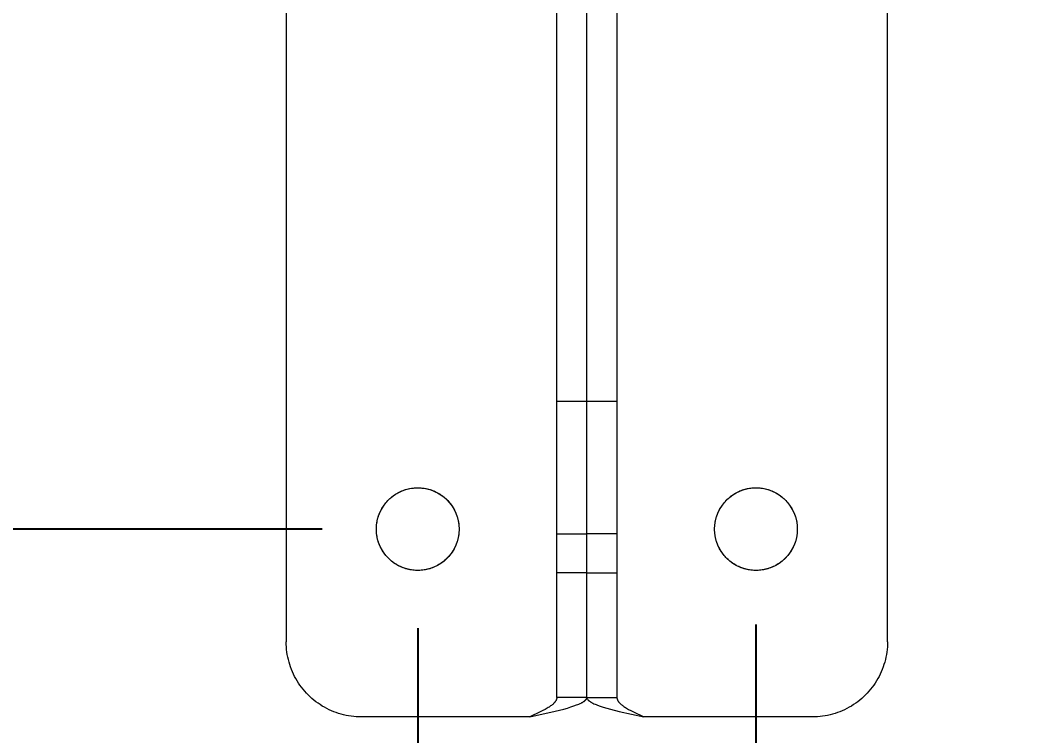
# Model space of a CAD drawing. Header units: inches. Extents: x -14 to 166, y -2 to 100.
# Drawn here: x 5.02 to 10.28, y 73.61 to 77.36 of the extents above; entities that cross this region are included whole.
import ezdxf

# ---------------------------------------------------------------- set-up
doc = ezdxf.new("R2010")
doc.units = ezdxf.units.IN
doc.layers.add('ZANO_R', color=7, linetype='Continuous', lineweight=0)
doc.layers.add('ZANO_W', color=1, linetype='Continuous', lineweight=0)
doc.styles.get("Standard").update_dxf_attribs({"font": 'arial.ttf'})
doc.dimstyles.new('amerykanie', dxfattribs={"dimtxt": 50, "dimasz": 50, "dimexe": 0.5, "dimexo": 0.5, "dimgap": 1, "dimtad": 1, "dimdec": 0, "dimzin": 0, "dimlunit": 5, "dimtxsty": 'Standard', "dimcen": 0.09, "dimclrd": 1, "dimclre": 1, "dimclrt": 1, "dimazin": 0, "dimtfac": 1, "dimtdec": 0, "dimtmove": 0, "dimatfit": 3, "dimfxl": 1, "dimtzin": 0, "dimarcsym": 1})

# ---------------------------------------------------------------- blocks, each defined once
blk = doc.blocks.new('*D364')
at = {"layer": 'ZANO_W', "color": 1, "lineweight": -2}
for p, q in [((7.103, 74.1695), (7.103, 70.4666)), ((8.8746, 74.1695), (8.8746, 70.4666)), ((6.103, 70.9666), (5.103, 70.9666)), ((7.103, 70.9666), (8.8746, 70.9666)), ((9.1205, 67.1943), (7.9888, 70.9666)), ((9.8746, 70.9666), (10.8746, 70.9666)), ((14.8126, 67.1943), (9.1205, 67.1943))]:
    blk.add_line(p, q, dxfattribs=at)
at = {"layer": 'ZANO_W', "color": 1}
for points in [[(6.103, 70.7999), (6.103, 71.1333), (7.103, 70.9666)], [(9.8746, 71.1333), (9.8746, 70.7999), (8.8746, 70.9666)]]:
    blk.add_solid(points, dxfattribs=at)
at = {"layer": 'ZANO_W', "color": 1, "insert": (11.9665, 68.5351), "char_height": 1.625, "attachment_point": 5}
blk.add_mtext('1 3/4', dxfattribs=at)
blk = doc.blocks.new('*D365')
at = {"layer": 'ZANO_W', "color": 1, "lineweight": -2}
for p, q in [((8.8746, 74.1892), (8.8746, 70.4666)), ((36.8274, 74.1892), (36.8274, 70.4666)), ((9.8746, 70.9666), (35.8274, 70.9666))]:
    blk.add_line(p, q, dxfattribs=at)
at = {"layer": 'ZANO_W', "color": 1}
for points in [[(9.8746, 71.1333), (9.8746, 70.7999), (8.8746, 70.9666)], [(35.8274, 70.7999), (35.8274, 71.1333), (36.8274, 70.9666)]]:
    blk.add_solid(points, dxfattribs=at)
at = {"layer": 'ZANO_W', "color": 1, "insert": (22.851, 72.3068), "char_height": 1.625, "attachment_point": 5}
blk.add_mtext('27 15/16', dxfattribs=at)
blk = doc.blocks.new('*D369')
at = {"layer": 'ZANO_W', "color": 1, "lineweight": -2}
for p, q in [((7.7249, 79.0237), (6.7797, 79.3504)), ((8.67, 78.6969), (9.0793, 78.5554)), ((17.5738, 75.6187), (10.0244, 78.2287))]:
    blk.add_line(p, q, dxfattribs=at)
at = {"layer": 'ZANO_W', "color": 1}
for points in [[(7.6704, 78.8661), (7.7793, 79.1812), (8.67, 78.6969)], [(10.0788, 78.3862), (9.9699, 78.0711), (9.0793, 78.5554)]]:
    blk.add_solid(points, dxfattribs=at)
at = {"layer": 'ZANO_W', "color": 1, "insert": (14.721, 78.0599), "char_height": 1.625, "attachment_point": 5, "rotation": 340.9287}
blk.add_mtext('∅7/16', dxfattribs=at)
blk = doc.blocks.new('*D374')
at = {"layer": 'ZANO_W', "color": 1, "lineweight": -2}
for p, q in [((6.603, 78.6262), (3.2849, 78.6262)), ((3.7849, 75.6892), (3.7849, 77.6262)), ((6.603, 74.6892), (3.2849, 74.6892))]:
    blk.add_line(p, q, dxfattribs=at)
at = {"layer": 'ZANO_W', "color": 1}
for points in [[(3.9515, 77.6262), (3.6182, 77.6262), (3.7849, 78.6262)], [(3.6182, 75.6892), (3.9515, 75.6892), (3.7849, 74.6892)]]:
    blk.add_solid(points, dxfattribs=at)
at = {"layer": 'ZANO_W', "color": 1, "insert": (2.4441, 76.6577), "char_height": 1.625, "attachment_point": 5, "rotation": 90}
blk.add_mtext('3 15/16', dxfattribs=at)

msp = doc.modelspace()

# ---------------------------------------------------------------- linework, layer by layer
at = {"layer": 'ZANO_R'}
for p, q in [((6.41398, 79.61043), (6.41398, 74.09862)), ((9.56359, 74.09862), (9.56359, 79.61043)), ((7.83131, 73.8075), (7.83131, 79.31122)), ((7.98879, 73.8075), (7.98879, 79.31122)), ((8.14627, 79.31122), (8.14627, 73.8075)), ((7.98879, 75.35846), (7.83131, 75.35846)), ((8.14627, 75.35846), (7.98879, 75.35846)), ((7.03321, 74.89416), (7.04033, 74.89645)), ((7.04033, 74.89645), (7.04752, 74.89849)), ((7.04752, 74.89849), (7.05478, 74.90028)), ((7.05478, 74.90028), (7.06209, 74.90181)), ((7.06209, 74.90181), (7.06946, 74.9031)), ((7.06946, 74.9031), (7.07686, 74.90413)), ((7.07686, 74.90413), (7.0843, 74.9049)), ((7.0843, 74.9049), (7.09175, 74.90541)), ((7.09175, 74.90541), (7.09922, 74.90567)), ((7.09922, 74.90567), (7.1067, 74.90567)), ((7.1067, 74.90567), (7.11417, 74.90541)), ((7.11417, 74.90541), (7.12163, 74.9049)), ((7.12163, 74.9049), (7.12906, 74.90413)), ((7.12906, 74.90413), (7.13646, 74.9031)), ((7.13646, 74.9031), (7.14383, 74.90181)), ((7.14383, 74.90181), (7.15114, 74.90028)), ((7.15114, 74.90028), (7.1584, 74.89849)), ((7.1584, 74.89849), (7.16559, 74.89645)), ((7.16559, 74.89645), (7.17271, 74.89416)), ((8.80486, 74.89416), (8.81198, 74.89645)), ((8.81198, 74.89645), (8.81917, 74.89849)), ((8.81917, 74.89849), (8.82643, 74.90028)), ((8.82643, 74.90028), (8.83375, 74.90181)), ((8.83375, 74.90181), (8.84111, 74.9031)), ((8.84111, 74.9031), (8.84851, 74.90413)), ((8.84851, 74.90413), (8.85595, 74.9049)), ((8.85595, 74.9049), (8.86341, 74.90541)), ((8.86341, 74.90541), (8.87088, 74.90567)), ((8.87088, 74.90567), (8.87835, 74.90567)), ((8.87835, 74.90567), (8.88582, 74.90541)), ((8.88582, 74.90541), (8.89328, 74.9049)), ((8.89328, 74.9049), (8.90071, 74.90413)), ((8.90071, 74.90413), (8.90812, 74.9031)), ((8.90812, 74.9031), (8.91548, 74.90181)), ((8.91548, 74.90181), (8.9228, 74.90028)), ((8.9228, 74.90028), (8.93006, 74.89849)), ((8.93006, 74.89849), (8.93725, 74.89645)), ((8.93725, 74.89645), (8.94436, 74.89416)), ((6.94593, 74.83827), (6.95117, 74.8436)), ((6.95117, 74.8436), (6.95659, 74.84875)), ((6.95659, 74.84875), (6.96219, 74.8537)), ((6.96219, 74.8537), (6.96795, 74.85846)), ((6.96795, 74.85846), (6.97388, 74.86302)), ((6.97388, 74.86302), (6.97995, 74.86737)), ((6.97995, 74.86737), (6.98618, 74.87151)), ((6.98618, 74.87151), (6.99254, 74.87544)), ((6.99254, 74.87544), (6.99904, 74.87914)), ((6.99904, 74.87914), (7.00566, 74.88261)), ((7.00566, 74.88261), (7.01239, 74.88585)), ((7.01239, 74.88585), (7.01923, 74.88886)), ((7.01923, 74.88886), (7.02618, 74.89163)), ((7.02618, 74.89163), (7.03321, 74.89416)), ((7.17271, 74.89416), (7.17975, 74.89163)), ((7.17975, 74.89163), (7.18669, 74.88886)), ((7.18669, 74.88886), (7.19353, 74.88585)), ((7.19353, 74.88585), (7.20027, 74.88261)), ((7.20027, 74.88261), (7.20688, 74.87914)), ((7.20688, 74.87914), (7.21338, 74.87544)), ((7.21338, 74.87544), (7.21974, 74.87151)), ((7.21974, 74.87151), (7.22597, 74.86737)), ((7.22597, 74.86737), (7.23204, 74.86302)), ((7.23204, 74.86302), (7.23797, 74.85846)), ((7.23797, 74.85846), (7.24373, 74.8537)), ((7.24373, 74.8537), (7.24933, 74.84875)), ((7.24933, 74.84875), (7.25475, 74.8436)), ((7.25475, 74.8436), (7.25999, 74.83827)), ((8.71759, 74.83827), (8.72283, 74.8436)), ((8.72283, 74.8436), (8.72825, 74.84875)), ((8.72825, 74.84875), (8.73384, 74.8537)), ((8.73384, 74.8537), (8.73961, 74.85846)), ((8.73961, 74.85846), (8.74553, 74.86302)), ((8.74553, 74.86302), (8.75161, 74.86737)), ((8.75161, 74.86737), (8.75783, 74.87151)), ((8.75783, 74.87151), (8.7642, 74.87544)), ((8.7642, 74.87544), (8.77069, 74.87914)), ((8.77069, 74.87914), (8.77731, 74.88261)), ((8.77731, 74.88261), (8.78404, 74.88585)), ((8.78404, 74.88585), (8.79089, 74.88886)), ((8.79089, 74.88886), (8.79783, 74.89163)), ((8.79783, 74.89163), (8.80486, 74.89416)), ((8.94436, 74.89416), (8.9514, 74.89163)), ((8.9514, 74.89163), (8.95834, 74.88886)), ((8.95834, 74.88886), (8.96518, 74.88585)), ((8.96518, 74.88585), (8.97192, 74.88261)), ((8.97192, 74.88261), (8.97854, 74.87914)), ((8.97854, 74.87914), (8.98503, 74.87544)), ((8.98503, 74.87544), (8.9914, 74.87151)), ((8.9914, 74.87151), (8.99762, 74.86737)), ((8.99762, 74.86737), (9.0037, 74.86302)), ((9.0037, 74.86302), (9.00962, 74.85846)), ((9.00962, 74.85846), (9.01538, 74.8537)), ((9.01538, 74.8537), (9.02098, 74.84875)), ((9.02098, 74.84875), (9.0264, 74.8436)), ((9.0264, 74.8436), (9.03164, 74.83827)), ((6.91123, 74.7898), (6.91482, 74.79636)), ((6.91482, 74.79636), (6.91863, 74.80279)), ((6.91863, 74.80279), (6.92266, 74.80908)), ((6.92266, 74.80908), (6.92691, 74.81523)), ((6.92691, 74.81523), (6.93136, 74.82123)), ((6.93136, 74.82123), (6.93602, 74.82708)), ((6.93602, 74.82708), (6.94088, 74.83276)), ((6.94088, 74.83276), (6.94593, 74.83827)), ((7.25999, 74.83827), (7.26504, 74.83276)), ((7.26504, 74.83276), (7.2699, 74.82708)), ((7.2699, 74.82708), (7.27456, 74.82123)), ((7.27456, 74.82123), (7.27902, 74.81523)), ((7.27902, 74.81523), (7.28326, 74.80908)), ((7.28326, 74.80908), (7.28729, 74.80279)), ((7.28729, 74.80279), (7.29111, 74.79636)), ((7.29111, 74.79636), (7.29469, 74.7898)), ((8.68288, 74.7898), (8.68647, 74.79636)), ((8.68647, 74.79636), (8.69028, 74.80279)), ((8.69028, 74.80279), (8.69431, 74.80908)), ((8.69431, 74.80908), (8.69856, 74.81523)), ((8.69856, 74.81523), (8.70301, 74.82123)), ((8.70301, 74.82123), (8.70768, 74.82708)), ((8.70768, 74.82708), (8.71253, 74.83276)), ((8.71253, 74.83276), (8.71759, 74.83827)), ((9.03164, 74.83827), (9.03669, 74.83276)), ((9.03669, 74.83276), (9.04155, 74.82708)), ((9.04155, 74.82708), (9.04621, 74.82123)), ((9.04621, 74.82123), (9.05067, 74.81523)), ((9.05067, 74.81523), (9.05492, 74.80908)), ((9.05492, 74.80908), (9.05895, 74.80279)), ((9.05895, 74.80279), (9.06276, 74.79636)), ((9.06276, 74.79636), (9.06635, 74.7898)), ((6.89105, 74.7337), (6.89272, 74.74099)), ((6.89272, 74.74099), (6.89463, 74.74822)), ((6.89463, 74.74822), (6.89679, 74.75537)), ((6.89679, 74.75537), (6.8992, 74.76245)), ((6.8992, 74.76245), (6.90185, 74.76944)), ((6.90185, 74.76944), (6.90474, 74.77633)), ((6.90474, 74.77633), (6.90787, 74.78312)), ((6.90787, 74.78312), (6.91123, 74.7898)), ((7.29469, 74.7898), (7.29805, 74.78312)), ((7.29805, 74.78312), (7.30118, 74.77633)), ((7.30118, 74.77633), (7.30407, 74.76944)), ((7.30407, 74.76944), (7.30672, 74.76245)), ((7.30672, 74.76245), (7.30913, 74.75537)), ((7.30913, 74.75537), (7.31129, 74.74822)), ((7.31129, 74.74822), (7.3132, 74.74099)), ((7.3132, 74.74099), (7.31487, 74.7337)), ((8.66271, 74.7337), (8.66437, 74.74099)), ((8.66437, 74.74099), (8.66628, 74.74822)), ((8.66628, 74.74822), (8.66845, 74.75537)), ((8.66845, 74.75537), (8.67085, 74.76245)), ((8.67085, 74.76245), (8.67351, 74.76944)), ((8.67351, 74.76944), (8.6764, 74.77633)), ((8.6764, 74.77633), (8.67952, 74.78312)), ((8.67952, 74.78312), (8.68288, 74.7898)), ((9.06635, 74.7898), (9.06971, 74.78312)), ((9.06971, 74.78312), (9.07283, 74.77633)), ((9.07283, 74.77633), (9.07572, 74.76944)), ((9.07572, 74.76944), (9.07837, 74.76245)), ((9.07837, 74.76245), (9.08078, 74.75537)), ((9.08078, 74.75537), (9.08294, 74.74822)), ((9.08294, 74.74822), (9.08486, 74.74099)), ((9.08486, 74.74099), (9.08652, 74.7337)), ((6.88643, 74.68917), (6.88655, 74.69664)), ((6.88655, 74.6817), (6.88643, 74.68917)), ((6.88655, 74.69664), (6.88694, 74.70411)), ((6.88694, 74.70411), (6.88759, 74.71156)), ((6.88759, 74.71156), (6.88849, 74.71898)), ((6.88849, 74.71898), (6.88964, 74.72636)), ((6.88964, 74.72636), (6.89105, 74.7337)), ((7.31487, 74.7337), (7.31628, 74.72636)), ((7.31628, 74.72636), (7.31743, 74.71898)), ((7.31743, 74.71898), (7.31834, 74.71156)), ((7.31834, 74.71156), (7.31898, 74.70411)), ((7.31898, 74.70411), (7.31937, 74.69664)), ((7.31937, 74.69664), (7.3195, 74.68917)), ((7.3195, 74.68917), (7.31937, 74.6817)), ((8.65808, 74.68917), (8.65821, 74.69664)), ((8.65821, 74.6817), (8.65808, 74.68917)), ((8.65821, 74.69664), (8.65859, 74.70411)), ((8.65859, 74.70411), (8.65924, 74.71156)), ((8.65924, 74.71156), (8.66014, 74.71898)), ((8.66014, 74.71898), (8.6613, 74.72636)), ((8.6613, 74.72636), (8.66271, 74.7337)), ((9.08652, 74.7337), (9.08793, 74.72636)), ((9.08793, 74.72636), (9.08909, 74.71898)), ((9.08909, 74.71898), (9.08999, 74.71156)), ((9.08999, 74.71156), (9.09063, 74.70411)), ((9.09063, 74.70411), (9.09102, 74.69664)), ((9.09102, 74.69664), (9.09115, 74.68917)), ((9.09115, 74.68917), (9.09102, 74.6817)), ((6.88694, 74.67423), (6.88655, 74.6817)), ((6.88759, 74.66678), (6.88694, 74.67423)), ((6.88849, 74.65936), (6.88759, 74.66678)), ((6.88964, 74.65198), (6.88849, 74.65936)), ((6.89105, 74.64464), (6.88964, 74.65198)), ((6.89272, 74.63735), (6.89105, 74.64464)), ((6.89463, 74.63012), (6.89272, 74.63735)), ((7.3132, 74.63735), (7.31129, 74.63012)), ((7.31487, 74.64464), (7.3132, 74.63735)), ((7.31628, 74.65198), (7.31487, 74.64464)), ((7.31743, 74.65936), (7.31628, 74.65198)), ((7.31834, 74.66678), (7.31743, 74.65936)), ((7.31898, 74.67423), (7.31834, 74.66678)), ((7.31937, 74.6817), (7.31898, 74.67423)), ((7.83131, 74.66499), (7.98879, 74.66499)), ((8.14627, 74.66499), (7.98879, 74.66499)), ((8.65859, 74.67423), (8.65821, 74.6817)), ((8.65924, 74.66678), (8.65859, 74.67423)), ((8.66014, 74.65936), (8.65924, 74.66678)), ((8.6613, 74.65198), (8.66014, 74.65936)), ((8.66271, 74.64464), (8.6613, 74.65198)), ((8.66437, 74.63735), (8.66271, 74.64464)), ((8.66628, 74.63012), (8.66437, 74.63735)), ((9.08486, 74.63735), (9.08294, 74.63012)), ((9.08652, 74.64464), (9.08486, 74.63735)), ((9.08793, 74.65198), (9.08652, 74.64464)), ((9.08909, 74.65936), (9.08793, 74.65198)), ((9.08999, 74.66678), (9.08909, 74.65936)), ((9.09063, 74.67423), (9.08999, 74.66678)), ((9.09102, 74.6817), (9.09063, 74.67423)), ((6.89679, 74.62297), (6.89463, 74.63012)), ((6.8992, 74.61589), (6.89679, 74.62297)), ((6.90185, 74.6089), (6.8992, 74.61589)), ((6.90474, 74.60201), (6.90185, 74.6089)), ((6.90787, 74.59522), (6.90474, 74.60201)), ((6.91123, 74.58854), (6.90787, 74.59522)), ((6.91482, 74.58198), (6.91123, 74.58854)), ((6.91863, 74.57555), (6.91482, 74.58198)), ((7.29111, 74.58198), (7.28729, 74.57555)), ((7.29469, 74.58854), (7.29111, 74.58198)), ((7.29805, 74.59522), (7.29469, 74.58854)), ((7.30118, 74.60201), (7.29805, 74.59522)), ((7.30407, 74.6089), (7.30118, 74.60201)), ((7.30672, 74.61589), (7.30407, 74.6089)), ((7.30913, 74.62297), (7.30672, 74.61589)), ((7.31129, 74.63012), (7.30913, 74.62297)), ((8.66845, 74.62297), (8.66628, 74.63012)), ((8.67085, 74.61589), (8.66845, 74.62297)), ((8.67351, 74.6089), (8.67085, 74.61589)), ((8.6764, 74.60201), (8.67351, 74.6089)), ((8.67952, 74.59522), (8.6764, 74.60201)), ((8.68288, 74.58854), (8.67952, 74.59522)), ((8.68647, 74.58198), (8.68288, 74.58854)), ((8.69028, 74.57555), (8.68647, 74.58198)), ((9.06276, 74.58198), (9.05895, 74.57555)), ((9.06635, 74.58854), (9.06276, 74.58198)), ((9.06971, 74.59522), (9.06635, 74.58854)), ((9.07283, 74.60201), (9.06971, 74.59522)), ((9.07572, 74.6089), (9.07283, 74.60201)), ((9.07837, 74.61589), (9.07572, 74.6089)), ((9.08078, 74.62297), (9.07837, 74.61589)), ((9.08294, 74.63012), (9.08078, 74.62297)), ((6.92266, 74.56926), (6.91863, 74.57555)), ((6.92691, 74.56311), (6.92266, 74.56926)), ((6.93136, 74.5571), (6.92691, 74.56311)), ((6.93602, 74.55126), (6.93136, 74.5571)), ((6.94088, 74.54558), (6.93602, 74.55126)), ((6.94593, 74.54007), (6.94088, 74.54558)), ((6.95117, 74.53474), (6.94593, 74.54007)), ((6.95659, 74.52959), (6.95117, 74.53474)), ((6.96219, 74.52464), (6.95659, 74.52959)), ((7.24933, 74.52959), (7.24373, 74.52464)), ((7.25475, 74.53474), (7.24933, 74.52959)), ((7.25999, 74.54007), (7.25475, 74.53474)), ((7.26504, 74.54558), (7.25999, 74.54007)), ((7.2699, 74.55126), (7.26504, 74.54558)), ((7.27456, 74.5571), (7.2699, 74.55126)), ((7.27902, 74.56311), (7.27456, 74.5571)), ((7.28326, 74.56926), (7.27902, 74.56311)), ((7.28729, 74.57555), (7.28326, 74.56926)), ((8.69431, 74.56926), (8.69028, 74.57555)), ((8.69856, 74.56311), (8.69431, 74.56926)), ((8.70301, 74.5571), (8.69856, 74.56311)), ((8.70768, 74.55126), (8.70301, 74.5571)), ((8.71253, 74.54558), (8.70768, 74.55126)), ((8.71759, 74.54007), (8.71253, 74.54558)), ((8.72283, 74.53474), (8.71759, 74.54007)), ((8.72825, 74.52959), (8.72283, 74.53474)), ((8.73384, 74.52464), (8.72825, 74.52959)), ((9.02098, 74.52959), (9.01538, 74.52464)), ((9.0264, 74.53474), (9.02098, 74.52959)), ((9.03164, 74.54007), (9.0264, 74.53474)), ((9.03669, 74.54558), (9.03164, 74.54007)), ((9.04155, 74.55126), (9.03669, 74.54558)), ((9.04621, 74.5571), (9.04155, 74.55126)), ((9.05067, 74.56311), (9.04621, 74.5571)), ((9.05492, 74.56926), (9.05067, 74.56311)), ((9.05895, 74.57555), (9.05492, 74.56926)), ((6.96795, 74.51988), (6.96219, 74.52464)), ((6.97388, 74.51532), (6.96795, 74.51988)), ((6.97995, 74.51096), (6.97388, 74.51532)), ((6.98618, 74.50682), (6.97995, 74.51096)), ((6.99254, 74.5029), (6.98618, 74.50682)), ((6.99904, 74.4992), (6.99254, 74.5029)), ((7.00566, 74.49573), (6.99904, 74.4992)), ((7.01239, 74.49249), (7.00566, 74.49573)), ((7.01923, 74.48948), (7.01239, 74.49249)), ((7.02618, 74.48671), (7.01923, 74.48948)), ((7.03321, 74.48418), (7.02618, 74.48671)), ((7.04033, 74.48189), (7.03321, 74.48418)), ((7.04752, 74.47985), (7.04033, 74.48189)), ((7.05478, 74.47806), (7.04752, 74.47985)), ((7.06209, 74.47653), (7.05478, 74.47806)), ((7.06946, 74.47524), (7.06209, 74.47653)), ((7.07686, 74.47421), (7.06946, 74.47524)), ((7.13646, 74.47524), (7.12906, 74.47421)), ((7.14383, 74.47653), (7.13646, 74.47524)), ((7.15114, 74.47806), (7.14383, 74.47653)), ((7.1584, 74.47985), (7.15114, 74.47806)), ((7.16559, 74.48189), (7.1584, 74.47985)), ((7.17271, 74.48418), (7.16559, 74.48189)), ((7.17975, 74.48671), (7.17271, 74.48418)), ((7.18669, 74.48948), (7.17975, 74.48671)), ((7.19353, 74.49249), (7.18669, 74.48948)), ((7.20027, 74.49573), (7.19353, 74.49249)), ((7.20688, 74.4992), (7.20027, 74.49573)), ((7.21338, 74.5029), (7.20688, 74.4992)), ((7.21974, 74.50682), (7.21338, 74.5029)), ((7.22597, 74.51096), (7.21974, 74.50682)), ((7.23204, 74.51532), (7.22597, 74.51096)), ((7.23797, 74.51988), (7.23204, 74.51532)), ((7.24373, 74.52464), (7.23797, 74.51988)), ((8.73961, 74.51988), (8.73384, 74.52464)), ((8.74553, 74.51532), (8.73961, 74.51988)), ((8.75161, 74.51096), (8.74553, 74.51532)), ((8.75783, 74.50682), (8.75161, 74.51096)), ((8.7642, 74.5029), (8.75783, 74.50682)), ((8.77069, 74.4992), (8.7642, 74.5029)), ((8.77731, 74.49573), (8.77069, 74.4992)), ((8.78404, 74.49249), (8.77731, 74.49573)), ((8.79089, 74.48948), (8.78404, 74.49249)), ((8.79783, 74.48671), (8.79089, 74.48948)), ((8.80486, 74.48418), (8.79783, 74.48671)), ((8.81198, 74.48189), (8.80486, 74.48418)), ((8.81917, 74.47985), (8.81198, 74.48189)), ((8.82643, 74.47806), (8.81917, 74.47985)), ((8.83375, 74.47653), (8.82643, 74.47806)), ((8.84111, 74.47524), (8.83375, 74.47653)), ((8.84851, 74.47421), (8.84111, 74.47524)), ((8.90812, 74.47524), (8.90071, 74.47421)), ((8.91548, 74.47653), (8.90812, 74.47524)), ((8.9228, 74.47806), (8.91548, 74.47653)), ((8.93006, 74.47985), (8.9228, 74.47806)), ((8.93725, 74.48189), (8.93006, 74.47985)), ((8.94436, 74.48418), (8.93725, 74.48189)), ((8.9514, 74.48671), (8.94436, 74.48418)), ((8.95834, 74.48948), (8.9514, 74.48671)), ((8.96518, 74.49249), (8.95834, 74.48948)), ((8.97192, 74.49573), (8.96518, 74.49249)), ((8.97854, 74.4992), (8.97192, 74.49573)), ((8.98503, 74.5029), (8.97854, 74.4992)), ((8.9914, 74.50682), (8.98503, 74.5029)), ((8.99762, 74.51096), (8.9914, 74.50682)), ((9.0037, 74.51532), (8.99762, 74.51096)), ((9.00962, 74.51988), (9.0037, 74.51532)), ((9.01538, 74.52464), (9.00962, 74.51988)), ((7.0843, 74.47344), (7.07686, 74.47421)), ((7.09175, 74.47292), (7.0843, 74.47344)), ((7.09922, 74.47267), (7.09175, 74.47292)), ((7.1067, 74.47267), (7.09922, 74.47267)), ((7.11417, 74.47292), (7.1067, 74.47267)), ((7.12163, 74.47344), (7.11417, 74.47292)), ((7.12906, 74.47421), (7.12163, 74.47344)), ((7.98879, 74.46026), (7.83131, 74.46026)), ((7.98879, 74.46026), (8.14627, 74.46026)), ((8.85595, 74.47344), (8.84851, 74.47421)), ((8.86341, 74.47292), (8.85595, 74.47344)), ((8.87088, 74.47267), (8.86341, 74.47292)), ((8.87835, 74.47267), (8.87088, 74.47267)), ((8.88582, 74.47292), (8.87835, 74.47267)), ((8.89328, 74.47344), (8.88582, 74.47292)), ((8.90071, 74.47421), (8.89328, 74.47344)), ((6.41421, 74.08518), (6.41398, 74.09862)), ((6.4149, 74.07175), (6.41421, 74.08518)), ((6.41605, 74.05836), (6.4149, 74.07175)), ((6.41765, 74.04501), (6.41605, 74.05836)), ((9.56153, 74.05836), (9.55992, 74.04501)), ((9.56267, 74.07175), (9.56153, 74.05836)), ((9.56336, 74.08518), (9.56267, 74.07175)), ((9.56359, 74.09862), (9.56336, 74.08518)), ((6.41971, 74.03172), (6.41765, 74.04501)), ((6.42222, 74.01852), (6.41971, 74.03172)), ((6.42518, 74.0054), (6.42222, 74.01852)), ((6.42858, 73.9924), (6.42518, 74.0054)), ((9.5524, 74.0054), (9.54899, 73.9924)), ((9.55536, 74.01852), (9.5524, 74.0054)), ((9.55787, 74.03172), (9.55536, 74.01852)), ((9.55992, 74.04501), (9.55787, 74.03172)), ((6.43243, 73.97952), (6.42858, 73.9924)), ((6.43672, 73.96678), (6.43243, 73.97952)), ((6.44143, 73.95419), (6.43672, 73.96678)), ((6.44658, 73.94177), (6.44143, 73.95419)), ((9.53614, 73.95419), (9.531, 73.94177)), ((9.54086, 73.96678), (9.53614, 73.95419)), ((9.54514, 73.97952), (9.54086, 73.96678)), ((9.54899, 73.9924), (9.54514, 73.97952)), ((6.45214, 73.92953), (6.44658, 73.94177)), ((6.45812, 73.91749), (6.45214, 73.92953)), ((6.46451, 73.90566), (6.45812, 73.91749)), ((6.4713, 73.89406), (6.46451, 73.90566)), ((9.51306, 73.90566), (9.50628, 73.89406)), ((9.51945, 73.91749), (9.51306, 73.90566)), ((9.52543, 73.92953), (9.51945, 73.91749)), ((9.531, 73.94177), (9.52543, 73.92953)), ((6.47848, 73.88269), (6.4713, 73.89406)), ((6.48604, 73.87158), (6.47848, 73.88269)), ((6.49398, 73.86073), (6.48604, 73.87158)), ((6.50229, 73.85016), (6.49398, 73.86073)), ((6.51095, 73.83988), (6.50229, 73.85016)), ((9.47529, 73.85016), (9.46663, 73.83988)), ((9.48359, 73.86073), (9.47529, 73.85016)), ((9.49153, 73.87158), (9.48359, 73.86073)), ((9.4991, 73.88269), (9.49153, 73.87158)), ((9.50628, 73.89406), (9.4991, 73.88269)), ((6.51995, 73.8299), (6.51095, 73.83988)), ((6.5293, 73.82023), (6.51995, 73.8299)), ((6.53896, 73.81089), (6.5293, 73.82023)), ((6.54894, 73.80188), (6.53896, 73.81089)), ((6.55923, 73.79322), (6.54894, 73.80188)), ((6.5698, 73.78492), (6.55923, 73.79322)), ((7.82678, 73.79096), (7.82602, 73.78961)), ((7.82715, 73.79164), (7.82678, 73.79096)), ((7.8275, 73.79233), (7.82715, 73.79164)), ((7.82784, 73.79303), (7.8275, 73.79233)), ((7.82817, 73.79373), (7.82784, 73.79303)), ((7.82848, 73.79444), (7.82817, 73.79373)), ((7.82878, 73.79516), (7.82848, 73.79444)), ((7.82907, 73.79588), (7.82878, 73.79516)), ((7.82934, 73.7966), (7.82907, 73.79588)), ((7.82957, 73.79726), (7.82934, 73.7966)), ((7.82978, 73.79792), (7.82957, 73.79726)), ((7.82999, 73.79859), (7.82978, 73.79792)), ((7.83018, 73.79926), (7.82999, 73.79859)), ((7.83035, 73.79993), (7.83018, 73.79926)), ((7.83052, 73.80061), (7.83035, 73.79993)), ((7.83066, 73.80129), (7.83052, 73.80061)), ((7.8308, 73.80197), (7.83066, 73.80129)), ((7.83092, 73.80266), (7.8308, 73.80197)), ((7.83102, 73.80334), (7.83092, 73.80266)), ((7.83111, 73.80403), (7.83102, 73.80334)), ((7.83118, 73.80473), (7.83111, 73.80403)), ((7.83124, 73.80542), (7.83118, 73.80473)), ((7.83128, 73.80611), (7.83124, 73.80542)), ((7.8313, 73.80681), (7.83128, 73.80611)), ((7.83131, 73.8075), (7.8313, 73.80681)), ((7.98879, 73.8075), (7.83131, 73.8075)), ((7.97858, 73.7904), (7.97987, 73.79152)), ((7.97987, 73.79152), (7.9805, 73.7921)), ((7.9805, 73.7921), (7.98112, 73.79268)), ((7.98112, 73.79268), (7.98173, 73.79329)), ((7.98173, 73.79329), (7.98232, 73.7939)), ((7.98232, 73.7939), (7.9829, 73.79453)), ((7.9829, 73.79453), (7.98346, 73.79517)), ((7.98346, 73.79517), (7.98401, 73.79582)), ((7.98401, 73.79582), (7.98454, 73.79649)), ((7.98454, 73.79649), (7.98505, 73.79718)), ((7.98505, 73.79718), (7.98554, 73.79788)), ((7.98553, 73.79789), (7.98586, 73.79836)), ((7.98586, 73.79836), (7.98617, 73.79884)), ((7.98617, 73.79884), (7.98647, 73.79933)), ((7.98647, 73.79933), (7.98675, 73.79983)), ((7.98675, 73.79983), (7.98701, 73.80033)), ((7.98701, 73.80033), (7.98726, 73.80085)), ((7.98726, 73.80085), (7.98749, 73.80138)), ((7.98749, 73.80138), (7.9877, 73.80191)), ((7.9877, 73.80191), (7.98789, 73.80245)), ((7.98789, 73.80245), (7.98806, 73.80299)), ((7.98806, 73.80299), (7.98822, 73.80355)), ((7.98822, 73.80355), (7.98836, 73.8041)), ((7.98836, 73.8041), (7.98848, 73.80466)), ((7.98848, 73.80466), (7.98858, 73.80523)), ((7.98858, 73.80523), (7.98866, 73.80579)), ((7.98866, 73.80579), (7.98872, 73.80636)), ((7.98872, 73.80636), (7.98876, 73.80693)), ((7.98876, 73.80693), (7.98879, 73.8075)), ((7.99261, 73.79707), (7.98879, 73.8075)), ((7.98879, 73.8075), (8.14627, 73.8075)), ((7.9926, 73.79707), (7.9931, 73.7964)), ((7.9931, 73.7964), (7.99362, 73.79575)), ((7.99362, 73.79575), (7.99416, 73.79511)), ((7.99416, 73.79511), (7.99471, 73.79449)), ((7.99471, 73.79449), (7.99528, 73.79388)), ((7.99528, 73.79388), (7.99586, 73.79328)), ((7.99586, 73.79328), (7.99645, 73.79269)), ((7.99645, 73.79269), (7.99705, 73.79212)), ((7.99705, 73.79212), (7.99781, 73.79142)), ((7.99781, 73.79142), (7.99858, 73.79075)), ((7.99858, 73.79075), (7.99936, 73.79009)), ((8.14627, 73.8075), (8.14627, 73.80685)), ((8.14627, 73.80685), (8.14629, 73.8062)), ((8.14629, 73.8062), (8.14633, 73.80555)), ((8.14633, 73.80555), (8.14638, 73.8049)), ((8.14638, 73.8049), (8.14644, 73.80425)), ((8.14644, 73.80425), (8.14652, 73.8036)), ((8.14652, 73.8036), (8.14662, 73.80295)), ((8.14662, 73.80295), (8.14672, 73.8023)), ((8.14672, 73.8023), (8.14684, 73.80166)), ((8.14684, 73.80166), (8.14697, 73.80102)), ((8.14697, 73.80102), (8.14712, 73.80038)), ((8.14712, 73.80038), (8.14727, 73.79975)), ((8.14727, 73.79975), (8.14744, 73.79912)), ((8.14744, 73.79912), (8.14762, 73.79849)), ((8.14762, 73.79849), (8.14782, 73.79786)), ((8.14782, 73.79786), (8.14802, 73.79724)), ((8.14802, 73.79724), (8.14829, 73.79647)), ((8.14829, 73.79647), (8.14858, 73.79571)), ((8.14858, 73.79571), (8.14889, 73.79495)), ((8.14889, 73.79495), (8.14921, 73.7942)), ((8.14921, 73.7942), (8.14954, 73.79345)), ((8.14954, 73.79345), (8.14989, 73.79272)), ((8.14989, 73.79272), (8.15026, 73.79198)), ((8.15026, 73.79198), (8.15064, 73.79126)), ((8.15064, 73.79126), (8.15103, 73.79054)), ((8.15103, 73.79054), (8.15143, 73.78983)), ((9.41835, 73.79322), (9.40778, 73.78492)), ((9.42863, 73.80188), (9.41835, 73.79322)), ((9.43861, 73.81089), (9.42863, 73.80188)), ((9.44828, 73.82023), (9.43861, 73.81089)), ((9.45762, 73.8299), (9.44828, 73.82023)), ((9.46663, 73.83988), (9.45762, 73.8299)), ((6.58065, 73.77698), (6.5698, 73.78492)), ((6.59176, 73.76941), (6.58065, 73.77698)), ((6.60312, 73.76223), (6.59176, 73.76941)), ((6.61473, 73.75545), (6.60312, 73.76223)), ((6.62656, 73.74906), (6.61473, 73.75545)), ((6.6386, 73.74308), (6.62656, 73.74906)), ((6.65083, 73.73751), (6.6386, 73.74308)), ((7.75883, 73.73826), (7.74484, 73.73108)), ((7.77032, 73.7445), (7.75883, 73.73826)), ((7.78162, 73.75108), (7.77032, 73.7445)), ((7.78609, 73.75384), (7.78162, 73.75108)), ((7.7905, 73.75667), (7.78609, 73.75384)), ((7.79485, 73.7596), (7.7905, 73.75667)), ((7.79913, 73.76262), (7.79485, 73.7596)), ((7.80279, 73.76535), (7.79913, 73.76262)), ((7.80637, 73.76817), (7.80279, 73.76535)), ((7.80986, 73.7711), (7.80637, 73.76817)), ((7.81156, 73.77262), (7.80986, 73.7711)), ((7.81323, 73.77416), (7.81156, 73.77262)), ((7.81463, 73.7755), (7.81323, 73.77416)), ((7.816, 73.77687), (7.81463, 73.7755)), ((7.81734, 73.77826), (7.816, 73.77687)), ((7.81864, 73.77968), (7.81734, 73.77826)), ((7.81992, 73.78114), (7.81864, 73.77968)), ((7.82115, 73.78263), (7.81992, 73.78114)), ((7.82234, 73.78415), (7.82115, 73.78263)), ((7.82348, 73.7857), (7.82234, 73.78415)), ((7.82279, 73.73505), (7.86781, 73.74659)), ((7.82436, 73.78698), (7.82348, 73.7857)), ((7.82521, 73.78828), (7.82436, 73.78698)), ((7.82602, 73.78961), (7.82521, 73.78828)), ((7.86781, 73.74659), (7.88659, 73.75186)), ((7.88659, 73.75186), (7.90526, 73.75749)), ((7.90526, 73.75749), (7.92023, 73.7624)), ((7.92023, 73.7624), (7.93505, 73.76775)), ((7.93505, 73.76775), (7.94107, 73.77011)), ((7.94107, 73.77011), (7.94705, 73.77259)), ((7.94705, 73.77259), (7.95296, 73.77522)), ((7.95296, 73.77522), (7.95879, 73.77801)), ((7.95879, 73.77801), (7.96323, 73.78031)), ((7.96323, 73.78031), (7.96541, 73.78151)), ((7.96541, 73.78151), (7.96758, 73.78276)), ((7.96758, 73.78276), (7.96971, 73.78405)), ((7.96971, 73.78405), (7.97181, 73.7854)), ((7.97181, 73.7854), (7.97387, 73.78681)), ((7.97387, 73.78681), (7.9759, 73.78828)), ((7.9759, 73.78828), (7.97725, 73.78932)), ((7.97725, 73.78932), (7.97858, 73.7904)), ((7.99936, 73.79009), (8.00016, 73.78944)), ((8.00016, 73.78944), (8.00178, 73.78819)), ((8.00178, 73.78819), (8.00344, 73.78699)), ((8.00344, 73.78699), (8.00542, 73.78563)), ((8.00542, 73.78563), (8.00744, 73.78432)), ((8.00744, 73.78432), (8.00949, 73.78307)), ((8.00949, 73.78307), (8.01156, 73.78185)), ((8.01156, 73.78185), (8.01366, 73.78068)), ((8.01366, 73.78068), (8.01579, 73.77955)), ((8.01579, 73.77955), (8.02008, 73.77737)), ((8.02008, 73.77737), (8.02602, 73.77458)), ((8.02602, 73.77458), (8.03203, 73.77196)), ((8.03203, 73.77196), (8.0381, 73.76947)), ((8.0381, 73.76947), (8.04422, 73.76711)), ((8.04422, 73.76711), (8.05921, 73.76177)), ((8.05921, 73.76177), (8.07436, 73.75685)), ((8.07436, 73.75685), (8.09319, 73.75122)), ((8.09319, 73.75122), (8.11213, 73.74595)), ((8.11213, 73.74595), (8.15742, 73.73442)), ((8.15143, 73.78983), (8.15228, 73.78843)), ((8.15228, 73.78843), (8.15317, 73.78705)), ((8.15317, 73.78705), (8.1541, 73.7857)), ((8.1541, 73.7857), (8.15524, 73.78415)), ((8.15524, 73.78415), (8.15643, 73.78262)), ((8.15643, 73.78262), (8.15766, 73.78114)), ((8.15766, 73.78114), (8.15893, 73.77968)), ((8.15893, 73.77968), (8.16024, 73.77826)), ((8.16024, 73.77826), (8.16158, 73.77687)), ((8.16158, 73.77687), (8.16295, 73.7755)), ((8.16295, 73.7755), (8.16435, 73.77417)), ((8.16435, 73.77417), (8.16602, 73.77262)), ((8.16602, 73.77262), (8.16772, 73.77111)), ((8.16772, 73.77111), (8.17121, 73.76817)), ((8.17121, 73.76817), (8.17479, 73.76535)), ((8.17479, 73.76535), (8.17844, 73.76262)), ((8.17844, 73.76262), (8.18273, 73.7596)), ((8.18273, 73.7596), (8.18708, 73.75667)), ((8.18708, 73.75667), (8.19149, 73.75384)), ((8.19149, 73.75384), (8.19595, 73.75108)), ((8.19595, 73.75108), (8.20726, 73.7445)), ((8.20726, 73.7445), (8.21875, 73.73826)), ((8.21875, 73.73826), (8.23274, 73.73108)), ((9.33898, 73.74308), (9.32674, 73.73751)), ((9.35102, 73.74906), (9.33898, 73.74308)), ((9.36285, 73.75545), (9.35102, 73.74906)), ((9.37445, 73.76223), (9.36285, 73.75545)), ((9.38582, 73.76941), (9.37445, 73.76223)), ((9.39693, 73.77698), (9.38582, 73.76941)), ((9.40778, 73.78492), (9.39693, 73.77698)), ((6.66325, 73.73237), (6.65083, 73.73751)), ((6.67584, 73.72765), (6.66325, 73.73237)), ((6.68858, 73.72336), (6.67584, 73.72765)), ((6.70147, 73.71952), (6.68858, 73.72336)), ((6.71447, 73.71611), (6.70147, 73.71952)), ((6.72758, 73.71315), (6.71447, 73.71611)), ((6.74079, 73.71064), (6.72758, 73.71315)), ((6.75408, 73.70858), (6.74079, 73.71064)), ((6.76742, 73.70698), (6.75408, 73.70858)), ((6.78082, 73.70584), (6.76742, 73.70698)), ((6.79424, 73.70515), (6.78082, 73.70584)), ((6.80768, 73.70492), (6.79424, 73.70515)), ((7.68957, 73.70492), (6.80768, 73.70492)), ((7.68957, 73.70492), (7.82279, 73.73505)), ((7.74484, 73.73108), (7.68957, 73.70492)), ((8.15742, 73.73442), (8.288, 73.70492)), ((8.23274, 73.73108), (8.288, 73.70492)), ((9.16989, 73.70492), (8.288, 73.70492)), ((9.18333, 73.70515), (9.16989, 73.70492)), ((9.19676, 73.70584), (9.18333, 73.70515)), ((9.21015, 73.70698), (9.19676, 73.70584)), ((9.2235, 73.70858), (9.21015, 73.70698)), ((9.23678, 73.71064), (9.2235, 73.70858)), ((9.24999, 73.71315), (9.23678, 73.71064)), ((9.2631, 73.71611), (9.24999, 73.71315)), ((9.27611, 73.71952), (9.2631, 73.71611)), ((9.28899, 73.72336), (9.27611, 73.71952)), ((9.30173, 73.72765), (9.28899, 73.72336)), ((9.31432, 73.73237), (9.30173, 73.72765)), ((9.32674, 73.73751), (9.31432, 73.73237))]:
    msp.add_line(p, q, dxfattribs=at)
for centre, radius in [((7.10298, 74.68916), 0.21651), ((8.87461, 74.68917), 0.21654)]:
    msp.add_circle(centre, radius, dxfattribs=at)

# ---------------------------------------------------------------- dimensions: what is measured, and where the dimension line sits
at = {"layer": 'ZANO_W'}
dim = msp.add_linear_dim(base=(3.78487, 78.62615), p1=(7.10298, 74.68916), p2=(7.10296, 78.62615), angle=90, dimstyle='amerykanie', override={"dimtxt": 1.625, "dimasz": 1, "dimgap": 0.5, "dimdec": 4, "dimaunit": 1, "dimadec": 1, "dimtdec": 4, "dimtmove": 1, "dimfrac": 2}, dxfattribs=at)
dim.commit()
dim.dimension.update_dxf_attribs({"geometry": '*D374', "text_midpoint": (3.78487, 76.65766), "dimtype": 160})
dim = msp.add_diameter_dim_2p(p1=(8.66996, 78.69691), p2=(9.07927, 78.5554), dimstyle='amerykanie', override={"dimtxt": 1.625, "dimasz": 1, "dimgap": 0.5, "dimdec": 4, "dimaunit": 1, "dimadec": 1, "dimtdec": 4, "dimtmove": 1, "dimfrac": 2}, dxfattribs=at)
dim.commit()
dim.dimension.update_dxf_attribs({"geometry": '*D369', "text_midpoint": (14.72098, 78.05994)})
for base, p1, p2, picture, middle in [((36.82735, 70.96661), (8.87461, 74.68917), (36.82735, 74.68918), '*D365', (22.85098, 72.30682)), ((8.874614, 70.966606), (7.102961, 74.669485), (8.874614, 74.669485), '*D364', (9.620477, 68.535074))]:
    dim = msp.add_linear_dim(base=base, p1=p1, p2=p2, dimstyle='amerykanie', override={"dimtxt": 1.625, "dimasz": 1, "dimgap": 0.5, "dimdec": 4, "dimaunit": 1, "dimadec": 1, "dimtdec": 4, "dimtmove": 1, "dimfrac": 2}, dxfattribs=at)
    dim.commit()
    dim.dimension.update_dxf_attribs({"geometry": picture, "text_midpoint": middle})

doc.saveas('drawing.dxf')
